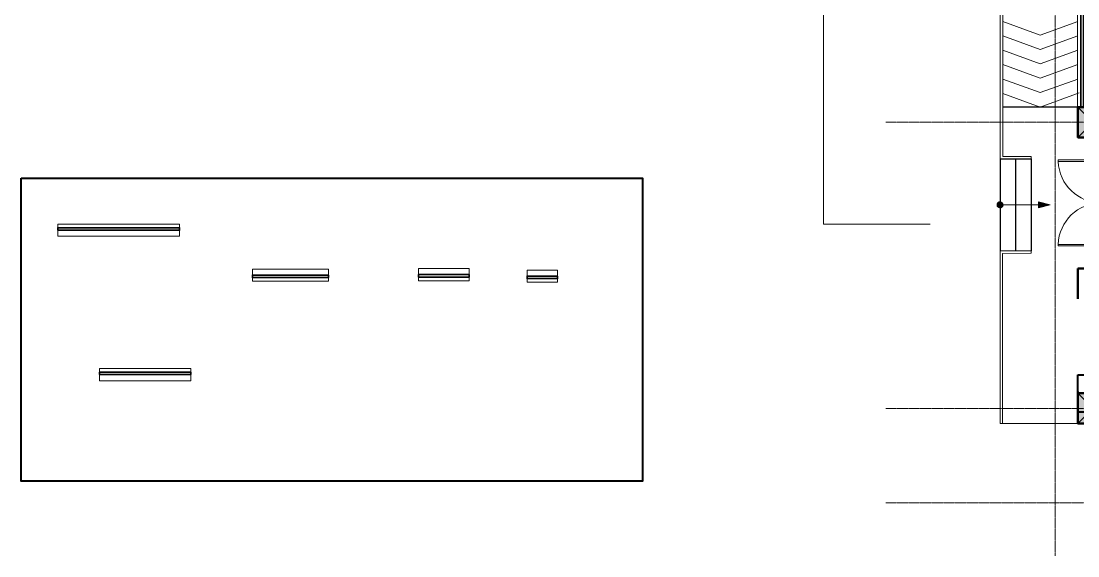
# Model space of a CAD drawing. Header units: millimetres. Extents: x 2390631 to 3136749, y 3674522 to 3929111.
# Drawn here: x 2439508 to 2460340, y 3877577 to 3888119 of the extents above; entities that cross this region are included whole.
import ezdxf

# ---------------------------------------------------------------- set-up
doc = ezdxf.new("R2010")
doc.units = ezdxf.units.MM
doc.header["$MEASUREMENT"] = 0
doc.linetypes.add('CENTER', pattern=[2, 1.25, -0.25, 0.25, -0.25])
for name, color, linetype, lineweight in [('0newfurnture', 30, 'Continuous', 15), ('centreline', 52, 'CENTER', 5), ('Column-0.5', 14, 'Continuous', 50), ('Dimension- 0.15', 114, 'Continuous', 15), ('Dimension-137.5', 86, 'Continuous', 13), ('door', 41, 'Continuous', 5), ('Door Opening-0.09', 253, 'Continuous', 9), ('Hatch', 9, 'Continuous', 9), ('hatch-1', 53, 'Continuous', 15), ('Railing', 73, 'Continuous', 20), ('Sill Level', 140, 'Continuous', 20), ('stairs', 6, 'Continuous', 25), ('WALL 0.2', 7, 'Continuous', 20), ('wall 0.4', 7, 'Continuous', 40), ('Wall-0.5', 7, 'Continuous', 50), ('WINDOW', 152, 'Continuous', 30), ('Windows Plan', 152, 'Continuous', 35)]:
    doc.layers.add(name, color=color, linetype=linetype, lineweight=lineweight)

# ---------------------------------------------------------------- blocks, each defined once
blk = doc.blocks.new('MAIN DOOR')
at = {"layer": 'door', "ltscale": 1000}
for points in [[(2313.47, 188.53), (2347.4, 188.53), (2347.4, 187.28), (2313.47, 187.28)], [(2381.32, 188.53), (2348.88, 188.53), (2348.88, 187.28), (2381.32, 187.28)]]:
    blk.add_lwpolyline(points, close=True, dxfattribs=at)
for points in [[(2346.08, 190.6), (2346.08, 188.53)], [(2348.88, 188.12), (2347.4, 188.12), (2347.4, 188.53), (2346.08, 188.53), (2346.08, 190.6), (2350.2, 190.6)], [(2347.4, 188.12), (2348.88, 188.12), (2348.88, 188.53), (2350.2, 188.53), (2350.2, 190.6), (2346.08, 190.6)], [(2350.2, 190.6), (2350.2, 188.53)], [(2313.41, 120.66), (2347.33, 120.66), (2347.33, 121.91), (2313.41, 121.91), (2313.41, 120.66)], [(2348.82, 121.07), (2347.33, 121.07), (2347.33, 120.66), (2346.01, 120.66), (2346.01, 118.6), (2350.14, 118.6)], [(2347.33, 121.07), (2348.82, 121.07), (2348.82, 120.66), (2350.14, 120.66), (2350.14, 118.6), (2346.01, 118.6)], [(2346.01, 118.6), (2346.01, 120.66)], [(2381.26, 120.66), (2348.82, 120.66), (2348.82, 121.91), (2381.26, 121.91), (2381.26, 120.66)], [(2350.14, 118.6), (2350.14, 120.66)]]:
    blk.add_lwpolyline(points, dxfattribs=at)
at = {"layer": 'Door Opening-0.09', "ltscale": 1000}
for centre, radius, start, end in [((2347.4, 188.53), 33.94, 182.11678, 357.88255), ((2347.33, 120.66), 33.95, 2.11669, 177.88264)]:
    blk.add_arc(centre, radius, start, end, dxfattribs=at)
at = {"layer": 'WINDOW', "ltscale": 5}
blk.add_line((2350.14, 190.6), (2350.14, 190.6), dxfattribs=at)
blk = doc.blocks.new('2ft column')
at = {"layer": 'Hatch', "ltscale": 5}
h = blk.add_hatch(color=256, dxfattribs=at)
h.dxf.hatch_style = 1
h.paths.add_polyline_path([(2207385, 4176559), (2207985, 4176559), (2207985, 4175959), (2207385, 4175959)])
at = {"layer": 'Column-0.5', "ltscale": 5}
blk.add_lwpolyline([(2207385, 4176559), (2207985, 4176559), (2207985, 4175959), (2207385, 4175959)], close=True, dxfattribs=at)
at = {"layer": 'Defpoints', "ltscale": 5}
for points in [[(2207985, 4176559), (2207385, 4175959)], [(2207985, 4175959), (2207385, 4176559)]]:
    blk.add_lwpolyline(points, dxfattribs=at)
blk = doc.blocks.new('main grid')
at = {"layer": 'centreline', "ltscale": 5}
for p, q in [((2541411, 4018930), (2541411, 3976624)), ((2559988, 3985172), (2538074, 3985172)), ((2559988, 3979531), (2538074, 3979531))]:
    blk.add_line(p, q, dxfattribs=at)
at = {"layer": 'Hatch'}
for p in [(334476, -191087), (334476, -196728)]:
    blk.add_blockref('2ft column', p, dxfattribs=at)
blk = doc.blocks.new('IP1')
at = {"layer": 'WALL 0.2', "ltscale": 5}
for points in [[(2535111, 3946693), (2535111, 3948793), (2539161, 3948793)], [(2539161, 3948793), (2540236, 3948793), (2540236, 3946693)], [(2539361, 3947293), (2540236, 3946693), (2541111, 3947293)]]:
    blk.add_lwpolyline(points, dxfattribs=at)
blk = doc.blocks.new('w1')
at = {"layer": 'Sill Level'}
blk.add_lwpolyline([(2460641, 3827503), (2460641, 3825103), (2460401, 3825103), (2460401, 3827503)], close=True, dxfattribs=at)
at = {"layer": 'Windows Plan'}
blk.add_lwpolyline([(2460521, 3825103), (2460521, 3827503), (2460473, 3827503), (2460473, 3825103)], close=True, dxfattribs=at)
blk = doc.blocks.new('w2')
at = {"layer": 'Sill Level'}
blk.add_lwpolyline([(2444138, 3818930), (2445638, 3818930), (2445638, 3818690), (2444138, 3818690)], close=True, dxfattribs=at)
at = {"layer": 'Windows Plan'}
blk.add_lwpolyline([(2445638, 3818810), (2444138, 3818810), (2444138, 3818762), (2445638, 3818762)], close=True, dxfattribs=at)
blk = doc.blocks.new('v1')
at = {"layer": 'Sill Level'}
blk.add_lwpolyline([(2446591, 3818940), (2447591, 3818940), (2447591, 3818700), (2446591, 3818700)], close=True, dxfattribs=at)
at = {"layer": 'Windows Plan'}
blk.add_lwpolyline([(2447591, 3818820), (2446591, 3818820), (2446591, 3818772), (2447591, 3818772)], close=True, dxfattribs=at)
blk = doc.blocks.new('v2')
at = {"layer": 'Sill Level'}
blk.add_lwpolyline([(2448277, 3818910), (2448877, 3818910), (2448877, 3818670), (2448277, 3818670)], close=True, dxfattribs=at)
at = {"layer": 'Windows Plan'}
blk.add_lwpolyline([(2448877, 3818790), (2448277, 3818790), (2448277, 3818743), (2448877, 3818743)], close=True, dxfattribs=at)
blk = doc.blocks.new('v18')
at = {"layer": 'Sill Level'}
blk.add_lwpolyline([(2462914, 3850453), (2464714, 3850453), (2464714, 3850693), (2462914, 3850693)], close=True, dxfattribs=at)
at = {"layer": 'Windows Plan'}
blk.add_lwpolyline([(2464714, 3850573), (2462914, 3850573), (2462914, 3850620), (2464714, 3850620)], close=True, dxfattribs=at)

msp = doc.modelspace()

# ---------------------------------------------------------------- hatches: boundary and pattern name
at = {"layer": 'Dimension- 0.15', "ltscale": 5}
h = msp.add_hatch(dxfattribs=at)
h.set_pattern_fill('ANSI31', color=256, scale=25.555556)
h.set_pattern_definition([(45, (340291.811, 4679707.3503), (-2.258813329, 2.258813329), [])])
h.paths.add_polyline_path([(2458807, 3884438), (2458807, 3884497), (2458748, 3884497, 0.414214)])
h.paths.add_polyline_path([(2458807, 3884438, 0.414214), (2458866, 3884497), (2458807, 3884497)])
h.paths.add_polyline_path([(2458807, 3884497), (2458866, 3884497, 0.414214), (2458807, 3884557)])
h.paths.add_polyline_path([(2458748, 3884497), (2458807, 3884497), (2458807, 3884557, 0.414214)])

# ---------------------------------------------------------------- linework, layer by layer
at = {"layer": 'centreline', "ltscale": 5}
msp.add_line((2484358, 3878625), (2456554, 3878625), dxfattribs=at)
at = {"layer": 'Dimension- 0.15', "ltscale": 5}
for p, q in [((2459566, 3884555), (2459566, 3884440)), ((2459796, 3884497), (2459566, 3884555)), ((2459566, 3884440), (2459796, 3884497))]:
    msp.add_line(p, q, dxfattribs=at)
msp.add_lwpolyline([(2459566, 3884497), (2458807, 3884497)], dxfattribs=at)
msp.add_circle((2458807, 3884497), 59.1, dxfattribs=at)
msp.add_solid([(2459566, 3884555), (2459796, 3884497), (2459566, 3884440)], dxfattribs=at)
at = {"layer": 'Dimension-137.5', "ltscale": 5}
msp.add_line((2459566, 3884497), (2459796, 3884497), dxfattribs=at)
at = {"layer": 'hatch-1', "color": 4, "lineweight": 0, "ltscale": 5}
for points in [[(2460340, 3888111), (2459599, 3887843), (2458858, 3888111)], [(2460340, 3887828), (2459599, 3887559), (2458858, 3887828)], [(2460340, 3887544), (2459599, 3887276), (2458858, 3887544)], [(2460340, 3887261), (2459599, 3886992), (2458858, 3887261)], [(2460340, 3886977), (2459599, 3886709), (2458858, 3886977)], [(2460366, 3886703), (2459599, 3886425), (2458858, 3886694)]]:
    msp.add_lwpolyline(points, dxfattribs=at)
at = {"layer": 'Railing', "ltscale": 5}
msp.add_lwpolyline([(2458807, 3892526), (2458858, 3892526), (2458858, 3885453), (2459420, 3885453), (2459420, 3885402), (2458807, 3885402)], close=True, dxfattribs=at)
msp.add_lwpolyline([(2460340, 3880185), (2458807, 3880185), (2458807, 3883589), (2459420, 3883593), (2459421, 3883543), (2458857, 3883539), (2458857, 3880185), (2460340, 3880185)], dxfattribs=at)
at = {"layer": 'stairs', "ltscale": 5}
for p, q in [((2460340, 3886425), (2458858, 3886425)), ((2458807, 3885402), (2458807, 3883589)), ((2459114, 3885402), (2459114, 3883589))]:
    msp.add_line(p, q, dxfattribs=at)
for points in [[(2458807, 3885402), (2459420, 3885402)], [(2459420, 3885402), (2459420, 3883593)]]:
    msp.add_lwpolyline(points, dxfattribs=at)
at = {"layer": 'wall 0.4', "ltscale": 5}
for p, q in [((2460340, 3883014), (2460340, 3882944)), ((2460340, 3880815), (2460340, 3880784))]:
    msp.add_line(p, q, dxfattribs=at)
for points in [[(2439508, 3885021), (2451757, 3885021), (2451757, 3879048), (2439508, 3879048)], [(2460340, 3881144), (2460570, 3881144), (2460570, 3880784), (2460340, 3880784)]]:
    msp.add_lwpolyline(points, close=True, dxfattribs=at)
for points in [[(2460340, 3880414), (2464032, 3880414)], [(2460340, 3880184), (2464032, 3880184)]]:
    msp.add_lwpolyline(points, dxfattribs=at)
at = {"layer": 'Wall-0.5', "ltscale": 5}
for p, q in [((2460340, 3882644), (2460340, 3883244)), ((2460340, 3883244), (2464032, 3883244))]:
    msp.add_line(p, q, dxfattribs=at)

# ---------------------------------------------------------------- block references
at = {"layer": '0newfurnture', "ltscale": 5}
msp.add_blockref('main grid', (-81520, -99047), dxfattribs=at)
at = {"layer": 'Door Opening-0.09', "xscale": 24.99999476371197, "yscale": 24.99999476371197, "zscale": 24.99999476371197, "rotation": 0.04973594237714499}
msp.add_blockref('MAIN DOOR', (2402120, 3880619), dxfattribs=at)
at = {"layer": 'wall 0.4'}
for name, p, rotation in [('IP1', (6404119, 1349004), 90), ('w1', (-1384872, 6344518), 270)]:
    msp.add_blockref(name, p, dxfattribs=dict(at, rotation=rotation))
for name, p in [('w1', (-71, 61315)), ('w2', (-71, 64301)), ('v1', (750, 64301)), ('v2', (1205, 64301)), ('v18', (-21858, 30577))]:
    msp.add_blockref(name, p, dxfattribs=at)

doc.saveas('drawing.dxf')
